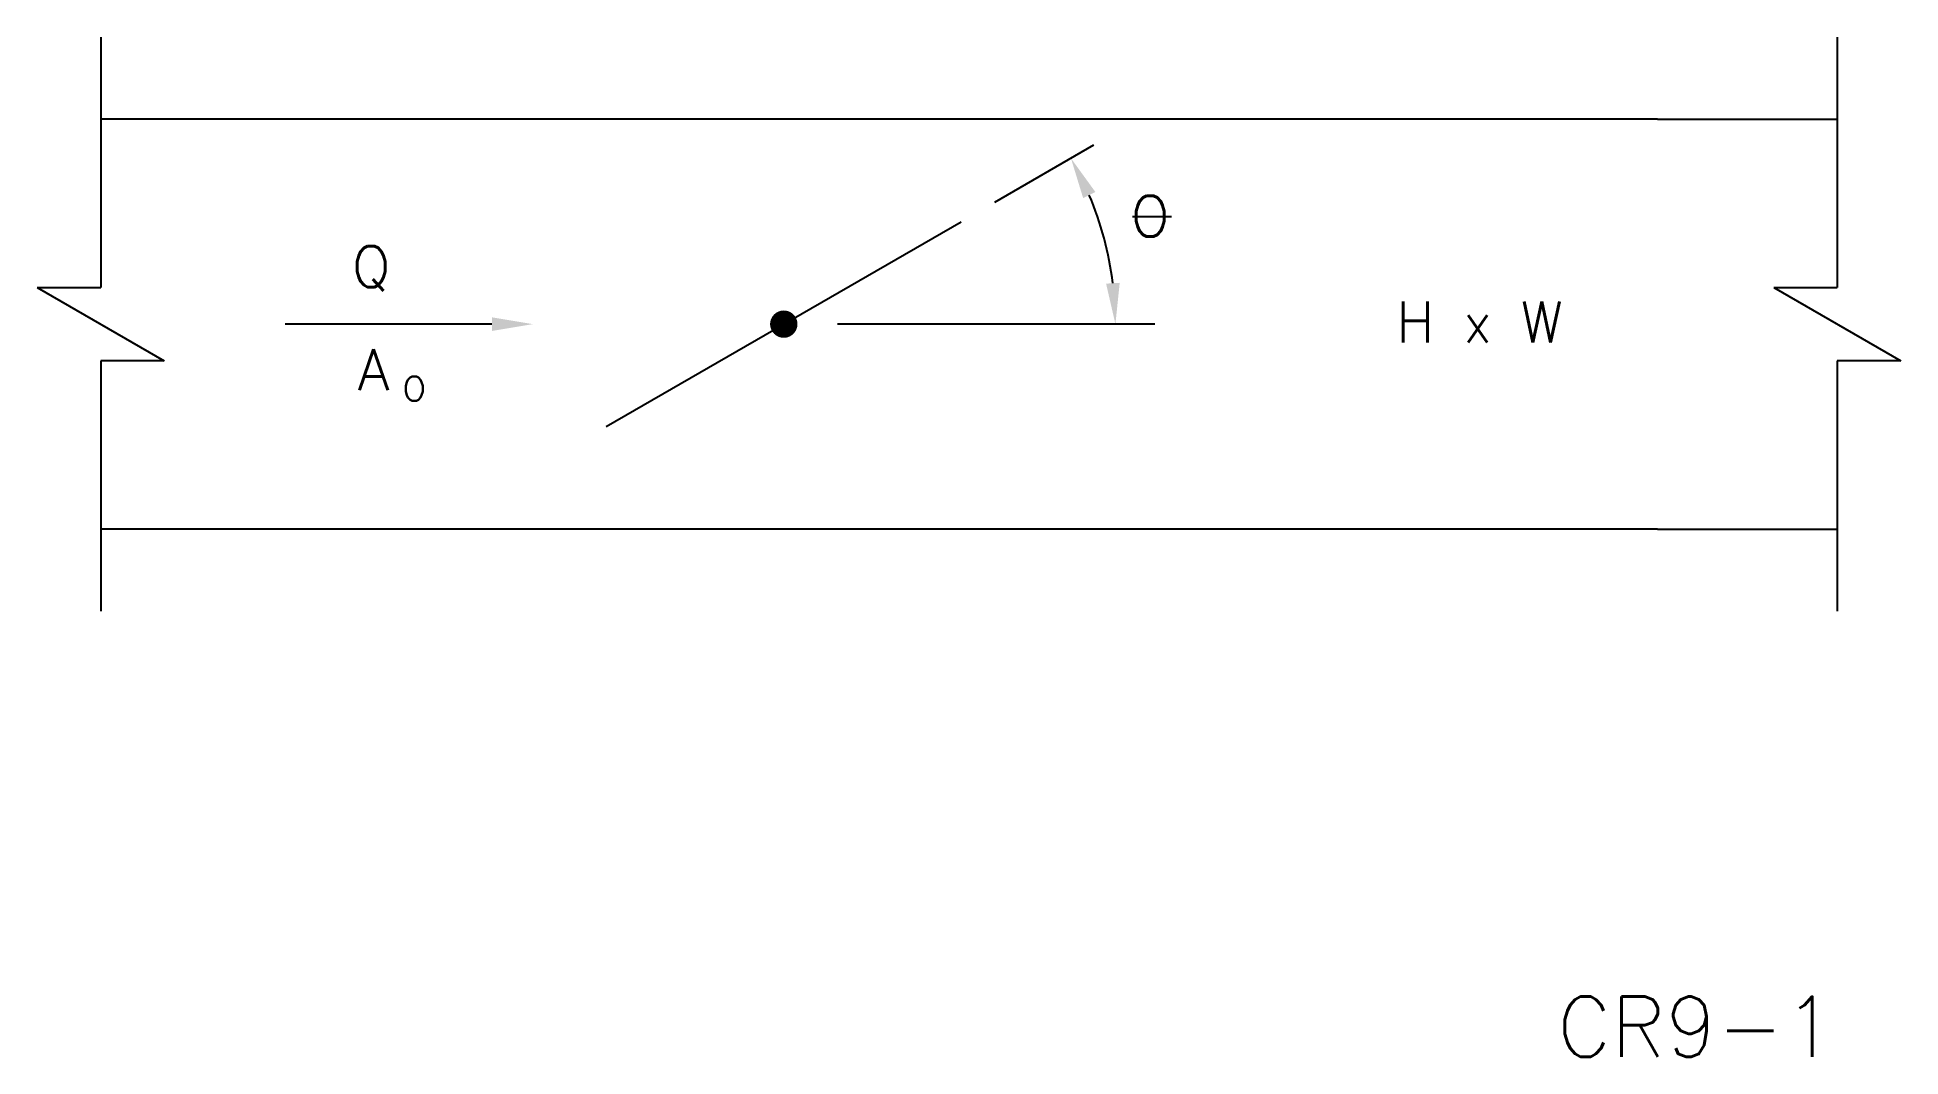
# Model space of a CAD drawing. Extents: x 2.44 to 9.26, y 2.25 to 5.98.
import ezdxf
from ezdxf.enums import TextEntityAlignment as Align

# ---------------------------------------------------------------- set-up
doc = ezdxf.new("R2010")
doc.units = 0
doc.header["$LTSCALE"] = 0.9
doc.header["$MEASUREMENT"] = 0
doc.layers.get('0').update_dxf_attribs({"linetype": 'CONTINUOUS'})
doc.layers.add('NUMBER', color=7, linetype='CONTINUOUS')
doc.styles.add('ROMANS', font='romans')

msp = doc.modelspace()

# ---------------------------------------------------------------- linework, layer by layer
for p, q in [((2.6713, 5.9795), (2.6713, 5.0637)), ((9.0273, 5.9795), (9.0273, 5.0637)), ((8.3698, 5.6795), (2.6713, 5.6795)), ((8.3698, 5.6795), (9.0273, 5.6795)), ((6.3052, 5.5841), (5.9423, 5.3747)), ((6.4476, 5.3241), (6.5904, 5.3241)), ((4.5218, 4.5545), (5.8208, 5.3045)), ((2.4389, 5.0637), (2.9036, 4.7953)), ((2.4389, 5.0637), (2.6713, 5.0637)), ((8.7949, 5.0637), (9.0273, 5.0637)), ((8.7949, 5.0637), (9.2596, 4.7953)), ((4.1031, 4.9295), (3.3464, 4.9295)), ((6.5297, 4.9295), (5.3676, 4.9295)), ((2.9036, 4.7953), (2.6713, 4.7953)), ((2.6713, 4.7953), (2.6713, 3.8795)), ((9.0273, 4.7953), (9.0273, 3.8795)), ((9.2596, 4.7953), (9.0273, 4.7953)), ((8.3698, 4.1795), (2.6713, 4.1795)), ((8.3698, 4.1795), (9.0273, 4.1795))]:
    msp.add_line(p, q)
at = {"const_width": 0.05}
msp.add_lwpolyline([(5.1463, 4.9295, 1), (5.1963, 4.9295, 1)], format="xyb", close=True, dxfattribs=at)
msp.add_arc((5.1713, 4.9295), 1.2139, 7.08448, 22.91552)
for points in [[(6.267, 5.391), (6.3118, 5.4133), (6.2225, 5.5365)], [(6.351, 5.0777), (6.4009, 5.0808), (6.3852, 4.9295)], [(4.1031, 4.9545), (4.1031, 4.9045), (4.2531, 4.9295)]]:
    msp.add_solid(points)

# ---------------------------------------------------------------- texts
at = {"style": 'ROMANS'}
for s, height, p in [('O', 0.15, (6.4416, 5.2497)), ('Q', 0.15, (3.5901, 5.0654)), ('A', 0.15, (3.6123, 4.6875)), ('O', 0.09, (3.7764, 4.6483))]:
    msp.add_text(s, height=height, dxfattribs=at).set_placement(p)
msp.add_text('H x W', height=0.15, dxfattribs=at).set_placement((8.0229, 4.9378), align=Align.MIDDLE_RIGHT)
at = {"layer": 'NUMBER', "style": 'ROMANS'}
msp.add_text('CR9-1', height=0.22, dxfattribs=at).set_placement((8.0024, 2.2482))

doc.saveas('drawing.dxf')
